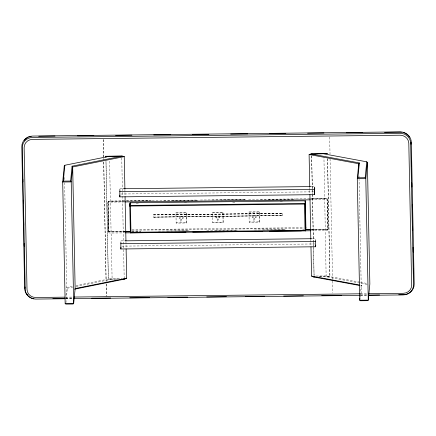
<?xml version="1.0" encoding="UTF-8"?>
<svg xmlns="http://www.w3.org/2000/svg" width="436" height="436" viewBox="0 0 436 436"><rect width="100%" height="100%" fill="white"/><g stroke="black" fill="none" stroke-linecap="round" stroke-linejoin="round"><path stroke-width="0.33" stroke-dasharray="2.18 1.64" d="M65.95 295.504L66.741 287.433L64.626 182.848M65.929 302.78L67.357 288.218L66.741 287.433L72.725 286.229M107.828 203.356L107.937 202.288M125.094 231.56L108.76 231.745L108.155 201.198L150.344 200.718M108.76 231.745L108.155 201.198M116.27 279.198L108.357 279.291L105.997 161.554M153.483 214.855L282.517 213.389L153.483 214.855L153.505 217.166L282.555 215.498L153.505 217.166M175.959 212.719L175.931 213.019L186.395 212.904L186.428 212.599L175.959 212.719L176.133 223.096L186.603 222.976L186.428 212.599M176.133 223.096L176.16 222.791L186.63 222.676M179.479 218.305L179.441 216.294L180.291 216.289L180.335 218.294L179.479 218.305L180.335 218.278M180.842 219.461L181.817 219.433L181.856 221.439L180.886 221.45L180.847 219.444L181.817 219.433M182.401 218.273L182.362 216.261L183.218 216.251L183.256 218.262L182.401 218.273L183.256 218.245M212.479 212.305L212.446 212.605L222.916 212.49L222.943 212.185L212.479 212.305L212.654 222.676L223.118 222.562L222.943 212.185M212.654 222.676L212.681 222.376L223.15 222.262M216 217.891C214.828 215.237 217.918 215.199 216.85 217.88L216 217.891L216.856 217.864M217.362 219.046L218.338 219.019L218.376 221.025L217.4 221.036L217.362 219.03L218.338 219.019M218.921 217.858L218.883 215.847L219.733 215.836L219.771 217.847L218.921 217.858L219.771 217.847M248.994 211.891L248.967 212.19L259.436 212.076L259.464 211.771L248.994 211.891L249.169 222.262L259.638 222.147L259.464 211.771M249.169 222.262L249.201 221.962L259.671 221.842M252.52 217.477C251.349 214.817 254.439 214.785 253.37 217.466L252.52 217.477L253.37 217.45M253.883 218.632L254.858 218.605L254.897 220.611L253.921 220.621L253.883 218.616L254.858 218.605M255.442 217.439L255.398 215.433L256.254 215.422L256.292 217.433L255.442 217.439L256.292 217.433M309.576 198.909L327.267 198.707L310.928 198.996M310.863 229.45L327.883 229.162L310.873 229.352M327.981 229.336L328.085 228.268M319.479 276.86L329.921 276.577L327.529 158.361M360.25 295.036L361.204 285.302L359.062 179.354M360.714 297.385L361.836 285.907L361.204 285.302M76.044 285.564L111.927 278.348L122.004 278.233M67.357 288.218L72.621 287.155M75.913 286.496L112.117 279.214L109.55 160.857M119.944 188.761L122.663 188.728M311.985 186.581L314.024 186.559M120.728 194.02L313.451 191.835M151.472 200.571L109.36 201.05A1.461 1.406 5.6 0 0 107.926 202.473L108.493 230.579A1.461 1.406 5.6 0 0 109.986 231.968L124.925 231.799M152.153 200.56L197.661 200.048M200.375 200.015L245.888 199.497M248.602 199.47L295.472 198.936M296.148 198.93L326.035 198.587A1.461 1.406 5.6 0 1 327.523 199.977L328.095 228.088A1.461 1.406 5.6 0 1 326.662 229.505L311.037 229.685M163.952 200.565L197.977 200.179M212.267 200.015L245.61 199.634M260.581 199.465L294.605 199.078M108.144 201.296L150.333 200.816M172.792 200.56L197.966 200.277M221.107 200.015L245.599 199.737M268.74 199.475L294.594 199.181M124.195 201.95L109.256 202.119A1.461 1.406 5.6 0 0 107.823 203.541L108.39 231.647A1.461 1.406 5.6 0 0 109.877 233.037L124.821 232.868M310.988 199.83L325.932 199.661A1.461 1.406 5.6 0 1 327.42 201.045L327.986 229.156A1.461 1.406 5.6 0 1 326.559 230.579L311.615 230.748M136.19 203.318L139.591 203.28M184.428 202.773L187.148 202.74M232.666 202.228L235.386 202.195M280.228 201.688L283.623 201.645M153.472 214.953L282.506 213.493M153.516 217.063L282.55 215.602M131.966 229.609L303.859 227.657M131.977 230.192L303.87 228.241M108.771 231.647L125.105 231.462M131.906 231.385L140.752 231.282M158.448 231.08L189.066 230.737M206.762 230.535L237.38 230.186M254.395 229.995L285.013 229.647M302.704 229.445L304.066 229.429M131.901 231.483L140.746 231.385M167.282 231.08L189.055 230.835M215.597 230.535L237.369 230.284M263.23 229.995L285.002 229.745M283.869 229.995L285.226 229.979M120.995 240.874L125.083 240.83M312.356 238.705L315.762 238.666M121.786 246.138L314.509 243.953M316.264 276.026L326.341 275.912L359.809 282.13M108.379 279.089L118.924 278.969M319.375 276.697L329.921 276.577M65.651 297.145L72.458 297.069M360.425 293.799L367.232 293.722M65.792 298.066L72.599 297.99M360.572 294.725L367.379 294.643M65.792 298.518L72.599 298.442M360.567 295.172L367.379 295.096M65.7 298.736L72.507 298.66M360.479 295.39L367.286 295.314M360.474 282.255L367.167 283.498M367.254 284.419L326.144 276.784L323.948 157.745M360.512 285.662L361.836 285.907M358.992 175.959L359.046 178.673M329.627 137.035L330.036 154.061M330.068 158.829L332.848 292.992M327.512 158.562L329.905 276.778M327.267 198.707L327.872 229.26M311.647 155.821L312.312 188.434M312.323 189.115L312.421 193.867M312.432 194.549L313.37 240.748M313.38 241.424L313.468 245.501M313.479 246.182L314.084 276.075M311.631 156.023L313.473 247.059M313.489 247.741L314.051 275.596M309.778 187.791L309.816 189.829M309.833 190.51L309.898 193.906M310.835 240.089L310.879 242.122M310.89 242.803L310.944 245.523M282.517 213.389L282.539 215.7M259.436 212.076L259.638 222.147M222.916 212.49L223.118 222.562M186.395 212.904L186.603 222.976M124.919 189.889L124.963 191.927M124.974 192.608L125.045 196.004M125.966 241.506L126.02 244.22M126.031 244.901L126.102 248.297M121.753 157.979L123.579 249.218M123.611 249.697L124.189 278.233M105.964 161.075L108.357 279.291M103.278 139.602L103.675 159.353M103.73 162.078L106.144 281.264M106.199 283.983L106.444 296.246M103.212 139.602L103.615 159.358M103.67 162.078L106.079 281.264M106.139 283.983L106.384 296.246M64.517 177.414L64.572 180.128"/><path stroke-width="0.65" d="M109.632 156.241L64.866 165.244L64.283 165.865L62.697 182.008L65.16 303.576L65.798 304.105L73.101 304.023L73.679 303.478L75.145 288.545L72.681 166.983L72.071 166.198L122.298 156.099L124.244 156.611L124.909 189.213M122.903 156.628L124.244 156.611L72.681 166.983L71.221 181.91L62.697 182.008L63.307 181.131L64.866 165.244M65.16 303.576L73.679 303.478L71.221 181.91L70.61 181.049L72.071 166.198M121.693 156.137L105.866 156.317L122.298 156.099M314.732 187.867L314.536 194.658L119.769 196.87L119.884 189.328M119.769 196.87L119.938 195.165M315.757 245.07L315.588 246.776L120.826 248.983L120.886 242.013M120.826 248.983L120.99 247.283M305.898 227.636L305.647 230.895L130.359 232.884L129.803 205.476L130.064 202.805L305.353 200.816L305.909 228.219M130.075 203.389L129.814 206.065L305.102 204.075L305.363 201.399L304.759 201.405M130.609 229.625L130.348 232.295L305.636 230.306M130.359 232.884L130.555 230.878M305.647 230.895L305.091 203.487L305.353 200.816M311.587 153.984L327.436 153.603L310.993 153.957L309.102 154.513L309.762 187.115M314.536 194.658L314.65 187.115M315.588 246.776L315.653 239.8M323.659 153.815L366.752 161.816L367.385 162.426L369.848 283.994L368.262 300.137L367.684 300.677L360.381 300.758L359.744 300.23L357.28 178.667L357.891 177.79L359.351 162.939L310.993 153.957M359.934 298.284L359.744 300.23L368.262 300.137L365.804 178.569L365.194 177.708L366.752 161.816M367.385 162.426L365.804 178.569L357.28 178.667L358.746 163.734L359.351 162.939M74.556 289.172L124.783 279.073L126.707 278.179L126.113 248.978M75.145 288.545L126.707 278.179M38.684 136.25L55.023 136.065M77.488 135.809L93.827 135.623M115.616 135.378L131.955 135.193M153.739 134.947L170.759 134.751M192.543 134.506L208.882 134.321M230.666 134.07L247.686 133.879M269.47 133.634L285.809 133.449M307.593 133.198L323.932 133.013M346.397 132.757L362.736 132.571M384.519 132.326L400.177 132.146A10.595 10.186 5.6 0 1 401.561 132.217M310.448 154.502L309.102 154.513L358.746 163.734L358.784 165.773M63.307 181.131L70.61 181.049M357.891 177.79L365.194 177.708M123.344 188.723L311.304 186.586M119.66 191.6L314.427 189.388M124.876 201.939L310.307 199.835M129.803 205.476L305.091 203.487M125.105 231.462L130.549 231.402M305.429 229.412L310.873 229.352M125.094 231.56L130.538 231.5M305.418 229.516L310.863 229.45M125.606 231.789L130.364 231.734M305.603 229.745L310.361 229.69M125.503 232.857L147.918 232.606M154.709 232.53L185.954 232.17M192.745 232.094L224.671 231.734M231.462 231.658L262.706 231.303M269.502 231.222L301.423 230.862M305.5 230.818L310.933 230.753M125.083 240.83L311.675 238.71M120.718 243.713L315.484 241.506M123.453 279.084L124.783 279.073M310.972 246.88L311.566 276.081L313.479 276.931L314.814 276.915M64.969 297.156L35.698 297.488A8.524 8.197 5.6 0 1 27.01 289.384L24.138 147.673A8.524 8.197 5.6 0 1 32.493 139.378L400.117 135.209A8.524 8.197 5.6 0 1 408.805 143.308L411.671 285.019A8.524 8.197 5.6 0 1 403.316 293.314L368.594 293.706M73.82 297.052L359.744 293.81M52.854 298.665L65.111 298.529M91.664 298.224L110.722 298.011M129.786 297.793L149.526 297.57M167.909 297.363L187.649 297.134M206.713 296.921L226.453 296.698M245.517 296.48L264.581 296.262M283.64 296.049L303.385 295.821M321.763 295.613L341.508 295.39M368.736 295.079L379.631 294.959M398.695 294.741L403.458 294.687A10.96 10.535 5.6 0 0 414.2 284.021L411.333 142.31A10.96 10.535 5.6 0 0 400.161 131.895L32.542 136.07A10.96 10.535 5.6 0 0 21.8 146.736L24.667 288.441A10.96 10.535 5.6 0 0 31.185 297.924M65.019 298.742L35.747 299.074A10.355 9.952 5.6 0 1 25.201 289.237L22.329 147.531A10.355 9.952 5.6 0 1 32.477 137.454L400.095 133.285A10.355 9.952 5.6 0 1 410.647 143.122L413.513 284.833A10.355 9.952 5.6 0 1 403.365 294.905L368.649 295.297M73.869 298.644L359.798 295.395M311.566 276.081L359.22 284.931M313.479 276.931L359.188 285.417M410.974 142.218L411.017 144.251M411.361 161.2L411.459 165.947M411.802 182.897L411.884 186.968M412.238 204.598L412.336 209.34M412.679 226.295L412.761 230.361M413.105 247.31L413.197 252.057M413.541 269.012L413.639 273.754M309.914 194.587L310.819 239.408M304.497 204.081L305.026 230.312M130.424 206.054L130.953 232.29M130.064 202.805L130.146 206.751M130.457 222.224L130.582 228.279M125.056 196.685L125.95 240.825M105.888 156.121L105.915 157.478M64.283 165.865L64.31 167.228M22.394 157.478L22.449 160.192M22.835 179.174L22.89 181.888M23.261 200.195L23.326 203.585M23.697 221.891L23.767 225.281M24.138 243.588L24.193 246.302M24.563 264.608L24.634 267.998M25.015 286.981L25.043 288.338M33.932 298.72A10.96 10.535 5.6 0 1 31.626 298.104M27.359 294.518A10.595 10.186 5.6 0 1 26.563 293.417M24.236 140.403A10.595 10.186 5.6 0 1 27.294 137.743M28.52 137.144A10.595 10.186 5.6 0 1 29.386 136.828M29.828 136.697A10.595 10.186 5.6 0 1 31.179 136.424M402.929 132.462A10.595 10.186 5.6 0 1 403.812 132.724M404.248 132.876A10.595 10.186 5.6 0 1 409.453 137.138"/></g></svg>
